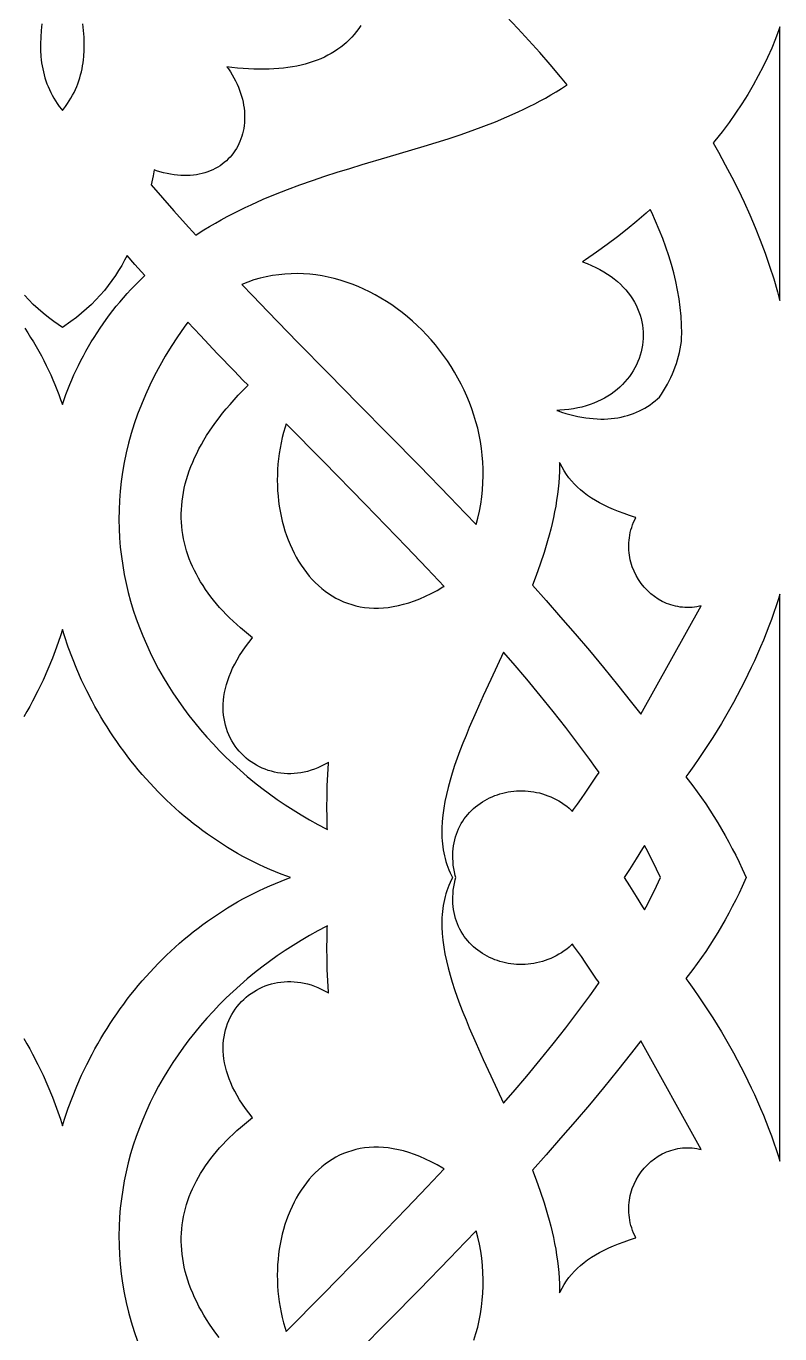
# Model space of a CAD drawing. Extents: x -340 to 340, y -265 to 265.
# Drawn here: x 258.5 to 289.8, y -18.9 to 35.4 of the extents above; entities that cross this region are included whole.
import ezdxf

# ---------------------------------------------------------------- set-up
doc = ezdxf.new("R2010")
doc.units = 0
doc.layers.add('LAYER_1', color=18, linetype='CONTINUOUS')

msp = doc.modelspace()

# ---------------------------------------------------------------- linework, layer by layer
at = {"layer": 'LAYER_1'}
for points in [[(259.147, 35.455), (259.118, 35.173), (259.1, 34.897), (259.092, 34.625), (259.095, 34.358), (259.111, 34.095), (259.124, 33.967), (259.14, 33.839), (259.16, 33.712), (259.184, 33.586), (259.211, 33.461), (259.242, 33.337), (259.277, 33.214), (259.316, 33.092), (259.359, 32.97), (259.407, 32.85), (259.459, 32.73), (259.515, 32.611), (259.576, 32.493), (259.643, 32.375), (259.714, 32.258), (259.79, 32.142), (259.872, 32.026), (259.959, 31.91), (260, 31.859), (260.041, 31.91), (260.129, 32.026), (260.21, 32.142), (260.286, 32.258), (260.358, 32.375), (260.424, 32.493), (260.485, 32.611), (260.542, 32.73), (260.594, 32.85), (260.641, 32.97), (260.685, 33.092), (260.724, 33.214), (260.758, 33.337), (260.789, 33.461), (260.817, 33.586), (260.84, 33.712), (260.86, 33.839), (260.876, 33.967), (260.889, 34.095), (260.905, 34.358), (260.908, 34.625), (260.9, 34.897), (260.882, 35.173), (260.854, 35.455)], [(272.402, 35.385), (272.314, 35.258), (272.222, 35.135), (272.124, 35.017), (272.022, 34.903), (271.914, 34.793), (271.802, 34.687), (271.685, 34.586), (271.563, 34.49), (271.436, 34.398), (271.304, 34.311), (271.168, 34.229), (271.027, 34.151), (270.882, 34.078), (270.731, 34.01), (270.577, 33.947), (270.418, 33.889), (270.254, 33.835), (270.086, 33.786), (269.914, 33.742), (269.737, 33.703), (269.556, 33.669), (269.371, 33.64), (269.181, 33.616), (268.987, 33.597), (268.788, 33.582), (268.585, 33.573), (268.378, 33.569), (268.166, 33.569), (267.951, 33.575), (267.73, 33.586), (267.506, 33.601), (267.277, 33.622), (267.044, 33.648), (266.833, 33.676), (266.894, 33.591), (266.977, 33.465), (267.054, 33.338), (267.126, 33.212), (267.193, 33.085), (267.254, 32.958), (267.309, 32.831), (267.359, 32.704), (267.404, 32.577), (267.443, 32.45), (267.477, 32.324), (267.506, 32.199), (267.529, 32.074), (267.547, 31.951), (267.56, 31.828), (267.568, 31.706), (267.571, 31.585), (267.569, 31.466), (267.562, 31.348), (267.55, 31.231), (267.533, 31.117), (267.512, 31.004), (267.485, 30.893), (267.454, 30.785), (267.418, 30.678), (267.377, 30.574), (267.332, 30.472), (267.282, 30.373), (267.228, 30.277), (267.169, 30.184), (267.106, 30.094), (267.038, 30.007), (266.967, 29.924), (266.891, 29.844), (266.811, 29.768), (266.727, 29.695), (266.639, 29.627), (266.548, 29.562), (266.452, 29.502), (266.353, 29.447), (266.251, 29.395), (266.145, 29.349), (266.035, 29.307), (265.923, 29.269), (265.807, 29.237), (265.688, 29.21), (265.566, 29.188), (265.442, 29.171), (265.314, 29.16), (265.184, 29.154), (265.051, 29.153), (264.916, 29.158), (264.778, 29.169), (264.638, 29.186), (264.495, 29.208), (264.35, 29.236), (264.203, 29.271), (264.054, 29.311), (263.903, 29.358), (263.818, 29.387), (263.77, 29.148), (263.688, 28.777), (264.16, 28.232), (264.636, 27.691), (265.118, 27.153), (265.544, 26.684), (265.637, 26.745), (265.876, 26.896), (266.116, 27.042), (266.358, 27.183), (266.601, 27.32), (266.846, 27.453), (267.092, 27.582), (267.339, 27.707), (267.588, 27.828), (267.838, 27.946), (268.34, 28.17), (268.847, 28.382), (269.356, 28.582), (269.869, 28.773), (270.383, 28.953), (270.9, 29.127), (271.417, 29.293), (271.934, 29.454), (272.452, 29.61), (273.485, 29.916), (274.511, 30.218), (275.021, 30.371), (275.527, 30.527), (276.029, 30.687), (276.527, 30.853), (277.02, 31.024), (277.507, 31.204), (277.989, 31.392), (278.464, 31.589), (278.933, 31.799), (279.163, 31.907), (279.393, 32.019), (279.62, 32.135), (279.845, 32.254), (280.068, 32.376), (280.289, 32.502), (280.508, 32.633), (280.724, 32.767), (280.938, 32.905), (280.969, 32.926), (280.693, 33.26), (280.265, 33.762), (279.825, 34.264), (279.375, 34.766), (278.915, 35.267), (278.445, 35.768)], [(258.436, 22.813), (258.56, 22.626), (258.681, 22.437), (258.798, 22.246), (258.912, 22.055), (259.022, 21.861), (259.128, 21.667), (259.231, 21.471), (259.33, 21.274), (259.426, 21.075), (259.518, 20.876), (259.607, 20.675), (259.692, 20.473), (259.774, 20.271), (259.852, 20.067), (259.927, 19.861), (260, 19.646), (260.073, 19.861), (260.148, 20.067), (260.226, 20.271), (260.308, 20.473), (260.393, 20.675), (260.482, 20.876), (260.574, 21.075), (260.67, 21.274), (260.769, 21.471), (260.872, 21.667), (260.978, 21.861), (261.088, 22.055), (261.202, 22.246), (261.319, 22.437), (261.44, 22.626), (261.564, 22.813), (261.692, 22.999), (261.824, 23.183), (261.959, 23.366), (262.098, 23.547), (262.241, 23.726), (262.388, 23.903), (262.538, 24.079), (262.692, 24.253), (262.85, 24.425), (263.012, 24.595), (263.177, 24.763), (263.346, 24.929), (263.426, 25.004), (263.016, 25.465), (262.689, 25.84), (262.587, 25.643), (262.465, 25.426), (262.337, 25.212), (262.201, 25), (262.057, 24.792), (261.905, 24.588), (261.744, 24.387), (261.574, 24.19), (261.396, 23.996), (261.207, 23.807), (261.009, 23.622), (260.801, 23.441), (260.582, 23.264), (260.352, 23.092), (260, 22.847), (259.648, 23.092), (259.418, 23.264), (259.199, 23.441), (258.991, 23.622), (258.793, 23.807), (258.604, 23.996), (258.425, 24.19)], [(258.401, -6.685), (258.525, -6.898), (258.645, -7.113), (258.762, -7.329), (258.987, -7.766), (259.199, -8.209), (259.398, -8.659), (259.584, -9.113), (259.757, -9.573), (259.916, -10.037), (260, -10.307), (260.084, -10.037), (260.244, -9.573), (260.416, -9.113), (260.602, -8.659), (260.801, -8.209), (261.013, -7.766), (261.238, -7.329), (261.355, -7.113), (261.475, -6.898), (261.599, -6.685), (261.725, -6.475), (261.855, -6.266), (261.987, -6.059), (262.123, -5.853), (262.261, -5.65), (262.403, -5.449), (262.548, -5.25), (262.695, -5.054), (262.845, -4.859), (262.999, -4.667), (263.155, -4.477), (263.314, -4.29), (263.476, -4.105), (263.641, -3.923), (263.808, -3.743), (263.979, -3.566), (264.152, -3.391), (264.328, -3.219), (264.506, -3.05), (264.687, -2.884), (264.871, -2.721), (265.058, -2.561), (265.247, -2.403), (265.439, -2.249), (265.634, -2.098), (265.831, -1.95), (266.03, -1.805), (266.232, -1.663), (266.437, -1.525), (266.644, -1.39), (266.854, -1.259), (267.066, -1.131), (267.28, -1.007), (267.497, -0.886), (267.717, -0.769), (267.938, -0.655), (268.162, -0.546), (268.389, -0.44), (268.617, -0.338), (268.848, -0.24), (269.081, -0.146), (269.317, -0.056), (269.469, -0.001), (269.317, 0.054), (269.081, 0.144), (268.848, 0.238), (268.617, 0.336), (268.389, 0.438), (268.162, 0.544), (267.938, 0.653), (267.717, 0.767), (267.497, 0.884), (267.28, 1.005), (267.066, 1.129), (266.854, 1.257), (266.644, 1.388), (266.437, 1.523), (266.232, 1.661), (266.03, 1.803), (265.831, 1.948), (265.634, 2.096), (265.439, 2.247), (265.247, 2.401), (265.058, 2.559), (264.871, 2.719), (264.687, 2.882), (264.506, 3.048), (264.328, 3.217), (264.152, 3.389), (263.979, 3.564), (263.808, 3.741), (263.641, 3.921), (263.476, 4.103), (263.314, 4.288), (263.155, 4.475), (262.999, 4.665), (262.845, 4.857), (262.695, 5.052), (262.548, 5.248), (262.403, 5.447), (262.261, 5.648), (262.123, 5.851), (261.987, 6.057), (261.855, 6.264), (261.725, 6.473), (261.599, 6.683), (261.475, 6.896), (261.355, 7.111), (261.238, 7.327), (261.013, 7.764), (260.801, 8.207), (260.602, 8.657), (260.416, 9.111), (260.244, 9.571), (260.084, 10.035), (260, 10.305), (259.916, 10.035), (259.757, 9.571), (259.584, 9.111), (259.398, 8.657), (259.199, 8.207), (258.987, 7.764), (258.762, 7.327), (258.645, 7.111), (258.525, 6.896), (258.401, 6.683)], [(266.508, -19.097), (266.369, -18.912), (266.237, -18.726), (266.111, -18.541), (265.992, -18.356), (265.879, -18.172), (265.773, -17.988), (265.673, -17.804), (265.58, -17.621), (265.493, -17.438), (265.413, -17.256), (265.339, -17.074), (265.271, -16.892), (265.21, -16.711), (265.155, -16.531), (265.106, -16.351), (265.064, -16.172), (265.028, -15.993), (264.998, -15.815), (264.974, -15.637), (264.956, -15.46), (264.945, -15.284), (264.94, -15.109), (264.94, -14.935), (264.947, -14.761), (264.96, -14.588), (264.979, -14.416), (265.004, -14.246), (265.034, -14.076), (265.07, -13.907), (265.113, -13.739), (265.161, -13.573), (265.214, -13.407), (265.273, -13.243), (265.338, -13.08), (265.408, -12.918), (265.484, -12.757), (265.565, -12.598), (265.652, -12.44), (265.744, -12.283), (265.841, -12.127), (265.943, -11.973), (266.05, -11.82), (266.163, -11.669), (266.281, -11.519), (266.403, -11.37), (266.531, -11.223), (266.663, -11.077), (266.801, -10.933), (266.943, -10.79), (267.09, -10.648), (267.241, -10.508), (267.398, -10.37), (267.559, -10.232), (267.725, -10.097), (267.895, -9.963), (267.899, -9.959), (267.884, -9.941), (267.738, -9.761), (267.603, -9.581), (267.478, -9.402), (267.362, -9.224), (267.256, -9.048), (267.16, -8.872), (267.073, -8.698), (266.995, -8.525), (266.926, -8.354), (266.866, -8.184), (266.815, -8.017), (266.772, -7.851), (266.737, -7.687), (266.711, -7.525), (266.693, -7.366), (266.682, -7.209), (266.68, -7.055), (266.685, -6.903), (266.697, -6.754), (266.716, -6.609), (266.743, -6.466), (266.776, -6.327), (266.816, -6.191), (266.862, -6.059), (266.915, -5.931), (266.973, -5.807), (267.037, -5.686), (267.107, -5.57), (267.183, -5.459), (267.263, -5.351), (267.348, -5.249), (267.438, -5.151), (267.533, -5.058), (267.632, -4.969), (267.735, -4.886), (267.841, -4.808), (267.952, -4.736), (268.066, -4.668), (268.183, -4.607), (268.303, -4.551), (268.426, -4.5), (268.552, -4.456), (268.68, -4.417), (268.81, -4.384), (268.942, -4.358), (269.076, -4.338), (269.212, -4.324), (269.349, -4.317), (269.487, -4.316), (269.626, -4.323), (269.766, -4.336), (269.906, -4.355), (270.047, -4.382), (270.187, -4.416), (270.328, -4.458), (270.468, -4.506), (270.607, -4.563), (270.746, -4.626), (270.884, -4.697), (271.02, -4.776), (271.059, -4.801), (271.055, -4.753), (271.025, -4.282), (271.004, -3.82), (270.992, -3.368), (270.989, -2.926), (270.993, -2.494), (271.005, -2.073), (271.008, -2.004), (270.955, -2.03), (270.604, -2.214), (270.258, -2.406), (269.917, -2.605), (269.581, -2.813), (269.25, -3.027), (268.924, -3.249), (268.603, -3.479), (268.288, -3.715), (267.98, -3.958), (267.677, -4.208), (267.38, -4.465), (267.09, -4.728), (266.807, -4.997), (266.531, -5.272), (266.261, -5.554), (265.999, -5.841), (265.744, -6.134), (265.497, -6.433), (265.258, -6.737), (265.027, -7.046), (264.804, -7.36), (264.589, -7.68), (264.383, -8.004), (264.186, -8.333), (263.997, -8.666), (263.818, -9.004), (263.648, -9.345), (263.488, -9.691), (263.337, -10.041), (263.197, -10.395), (263.066, -10.752), (262.946, -11.113), (262.836, -11.477), (262.737, -11.844), (262.648, -12.214), (262.571, -12.588), (262.505, -12.964), (262.45, -13.342), (262.407, -13.723), (262.376, -14.107), (262.356, -14.492), (262.349, -14.88), (262.354, -15.27), (262.372, -15.661), (262.402, -16.054), (262.445, -16.449), (262.501, -16.845), (262.571, -17.242), (262.654, -17.641), (262.751, -18.04), (262.862, -18.441), (262.987, -18.842), (263.126, -19.244)], [(277.096, -19.205), (277.177, -18.935), (277.249, -18.662), (277.312, -18.387), (277.365, -18.108), (277.408, -17.827), (277.441, -17.544), (277.464, -17.259), (277.477, -16.972), (277.478, -16.683), (277.469, -16.393), (277.449, -16.102), (277.418, -15.809), (277.375, -15.516), (277.32, -15.222), (277.253, -14.928), (277.183, -14.665), (276.732, -15.139), (276.099, -15.798), (274.831, -17.102), (273.564, -18.391), (272.298, -19.671)]]:
    msp.add_lwpolyline(points, dxfattribs=at)
for points in [[(289.8, 23.971), (289.8, 35.327), (289.759, 35.207), (289.616, 34.828), (289.46, 34.447), (289.29, 34.064), (289.105, 33.681), (288.906, 33.296), (288.693, 32.911), (288.464, 32.525), (288.221, 32.138), (287.962, 31.751), (287.688, 31.365), (287.398, 30.978), (287.094, 30.594), (287.03, 30.513), (287.253, 30.121), (287.533, 29.607), (287.803, 29.09), (288.063, 28.57), (288.311, 28.048), (288.548, 27.523), (288.772, 26.996), (288.985, 26.466), (289.184, 25.934), (289.371, 25.399), (289.544, 24.862), (289.704, 24.323), (289.778, 24.052)], [(280.537, 19.404), (280.561, 19.395), (280.736, 19.335), (280.908, 19.281), (281.079, 19.232), (281.247, 19.19), (281.413, 19.152), (281.576, 19.121), (281.738, 19.095), (281.897, 19.075), (282.053, 19.06), (282.207, 19.05), (282.358, 19.045), (282.507, 19.046), (282.654, 19.052), (282.797, 19.063), (282.938, 19.079), (283.076, 19.1), (283.212, 19.126), (283.345, 19.157), (283.475, 19.192), (283.602, 19.232), (283.726, 19.277), (283.848, 19.326), (283.967, 19.38), (284.083, 19.439), (284.196, 19.502), (284.306, 19.569), (284.413, 19.641), (284.517, 19.717), (284.618, 19.797), (284.716, 19.882), (284.798, 19.958), (284.879, 20.078), (284.967, 20.215), (285.05, 20.352), (285.128, 20.492), (285.202, 20.632), (285.271, 20.774), (285.336, 20.917), (285.396, 21.061), (285.451, 21.207), (285.503, 21.355), (285.549, 21.503), (285.592, 21.653), (285.63, 21.805), (285.663, 21.957), (285.693, 22.112), (285.716, 22.258), (285.721, 22.425), (285.723, 22.603), (285.716, 22.962), (285.695, 23.32), (285.661, 23.678), (285.614, 24.036), (285.554, 24.394), (285.481, 24.752), (285.396, 25.11), (285.299, 25.468), (285.19, 25.827), (285.069, 26.185), (284.937, 26.544), (284.794, 26.902), (284.64, 27.261), (284.476, 27.62), (284.416, 27.742), (284.243, 27.588), (283.859, 27.259), (283.462, 26.933), (283.05, 26.61), (282.624, 26.289), (282.183, 25.971), (281.726, 25.654), (281.603, 25.573), (281.796, 25.501), (281.98, 25.424), (282.157, 25.342), (282.326, 25.254), (282.487, 25.163), (282.641, 25.066), (282.787, 24.966), (282.925, 24.861), (283.056, 24.752), (283.179, 24.64), (283.294, 24.524), (283.402, 24.405), (283.502, 24.283), (283.595, 24.158), (283.68, 24.031), (283.758, 23.901), (283.828, 23.769), (283.89, 23.635), (283.945, 23.499), (283.993, 23.362), (284.033, 23.224), (284.066, 23.085), (284.092, 22.945), (284.11, 22.805), (284.121, 22.665), (284.125, 22.524), (284.122, 22.384), (284.111, 22.245), (284.094, 22.106), (284.07, 21.968), (284.038, 21.832), (284.001, 21.697), (283.956, 21.563), (283.904, 21.432), (283.846, 21.302), (283.782, 21.175), (283.711, 21.051), (283.633, 20.929), (283.55, 20.811), (283.46, 20.695), (283.363, 20.583), (283.261, 20.475), (283.152, 20.371), (283.038, 20.271), (282.918, 20.175), (282.791, 20.084), (282.659, 19.997), (282.522, 19.916), (282.378, 19.84), (282.23, 19.769), (282.075, 19.704), (281.916, 19.644), (281.751, 19.591), (281.581, 19.543), (281.406, 19.503), (281.225, 19.469), (281.04, 19.441), (280.85, 19.421), (280.655, 19.408)], [(276.099, 15.796), (276.732, 15.137), (277.183, 14.663), (277.253, 14.926), (277.32, 15.22), (277.375, 15.514), (277.418, 15.807), (277.449, 16.1), (277.469, 16.391), (277.478, 16.681), (277.477, 16.97), (277.464, 17.257), (277.441, 17.542), (277.408, 17.825), (277.365, 18.106), (277.312, 18.385), (277.249, 18.66), (277.177, 18.933), (277.096, 19.203), (277.006, 19.47), (276.907, 19.733), (276.8, 19.992), (276.685, 20.248), (276.561, 20.499), (276.43, 20.746), (276.292, 20.988), (276.145, 21.226), (275.992, 21.458), (275.832, 21.686), (275.665, 21.908), (275.492, 22.124), (275.313, 22.334), (275.128, 22.539), (274.937, 22.737), (274.74, 22.928), (274.538, 23.113), (274.331, 23.291), (274.12, 23.462), (273.904, 23.626), (273.683, 23.781), (273.459, 23.93), (273.23, 24.07), (272.998, 24.202), (272.763, 24.326), (272.524, 24.441), (272.283, 24.547), (272.039, 24.644), (271.792, 24.732), (271.543, 24.811), (271.293, 24.88), (271.04, 24.939), (270.786, 24.989), (270.531, 25.028), (270.275, 25.057), (270.017, 25.075), (269.76, 25.083), (269.501, 25.08), (269.243, 25.065), (268.984, 25.04), (268.726, 25.002), (268.467, 24.953), (268.21, 24.892), (267.953, 24.819), (267.697, 24.734), (267.448, 24.638), (267.907, 24.155), (268.528, 23.508), (269.779, 22.223), (271.036, 20.945), (272.298, 19.669), (273.564, 18.389), (274.831, 17.1)], [(271.025, 4.28), (271.055, 4.751), (271.059, 4.799), (271.02, 4.774), (270.884, 4.695), (270.746, 4.624), (270.607, 4.561), (270.468, 4.504), (270.328, 4.456), (270.187, 4.414), (270.047, 4.38), (269.906, 4.353), (269.766, 4.334), (269.626, 4.321), (269.487, 4.314), (269.349, 4.315), (269.212, 4.322), (269.076, 4.336), (268.942, 4.356), (268.81, 4.382), (268.68, 4.415), (268.552, 4.454), (268.426, 4.498), (268.303, 4.549), (268.183, 4.605), (268.066, 4.666), (267.952, 4.734), (267.841, 4.806), (267.735, 4.884), (267.632, 4.967), (267.533, 5.056), (267.438, 5.149), (267.348, 5.247), (267.263, 5.349), (267.183, 5.457), (267.107, 5.568), (267.037, 5.684), (266.973, 5.805), (266.915, 5.929), (266.862, 6.057), (266.816, 6.189), (266.776, 6.325), (266.743, 6.464), (266.716, 6.607), (266.697, 6.752), (266.685, 6.901), (266.68, 7.053), (266.682, 7.207), (266.693, 7.364), (266.711, 7.523), (266.737, 7.685), (266.772, 7.849), (266.815, 8.015), (266.866, 8.182), (266.926, 8.352), (266.995, 8.523), (267.073, 8.696), (267.16, 8.87), (267.256, 9.046), (267.362, 9.222), (267.478, 9.4), (267.603, 9.579), (267.738, 9.759), (267.884, 9.939), (267.899, 9.957), (267.895, 9.961), (267.725, 10.095), (267.559, 10.23), (267.398, 10.368), (267.241, 10.506), (267.09, 10.646), (266.943, 10.788), (266.801, 10.931), (266.663, 11.075), (266.531, 11.221), (266.403, 11.368), (266.281, 11.517), (266.163, 11.667), (266.05, 11.818), (265.943, 11.971), (265.841, 12.125), (265.744, 12.281), (265.652, 12.438), (265.565, 12.596), (265.484, 12.755), (265.408, 12.916), (265.338, 13.078), (265.273, 13.241), (265.214, 13.405), (265.161, 13.571), (265.113, 13.737), (265.07, 13.905), (265.034, 14.074), (265.004, 14.244), (264.979, 14.414), (264.96, 14.586), (264.947, 14.759), (264.94, 14.933), (264.94, 15.107), (264.945, 15.282), (264.956, 15.458), (264.974, 15.635), (264.998, 15.813), (265.028, 15.991), (265.064, 16.17), (265.106, 16.349), (265.155, 16.529), (265.21, 16.709), (265.271, 16.89), (265.339, 17.072), (265.413, 17.254), (265.493, 17.436), (265.58, 17.619), (265.673, 17.802), (265.773, 17.986), (265.879, 18.17), (265.992, 18.354), (266.111, 18.539), (266.237, 18.724), (266.369, 18.91), (266.508, 19.095), (266.654, 19.282), (266.807, 19.468), (266.966, 19.655), (267.132, 19.842), (267.305, 20.029), (267.484, 20.216), (267.671, 20.404), (267.717, 20.449), (267.502, 20.664), (267.144, 21.028), (266.434, 21.766), (265.734, 22.507), (265.208, 23.069), (265.056, 22.862), (264.779, 22.461), (264.518, 22.059), (264.273, 21.657), (264.043, 21.254), (263.83, 20.852), (263.631, 20.449), (263.448, 20.046), (263.28, 19.644), (263.126, 19.242), (262.987, 18.84), (262.862, 18.439), (262.751, 18.038), (262.654, 17.639), (262.571, 17.24), (262.501, 16.843), (262.445, 16.447), (262.402, 16.052), (262.372, 15.659), (262.354, 15.268), (262.349, 14.878), (262.356, 14.49), (262.376, 14.105), (262.407, 13.721), (262.45, 13.34), (262.505, 12.962), (262.571, 12.586), (262.648, 12.212), (262.737, 11.842), (262.836, 11.475), (262.946, 11.111), (263.066, 10.75), (263.197, 10.393), (263.337, 10.039), (263.488, 9.689), (263.648, 9.343), (263.818, 9.002), (263.997, 8.664), (264.186, 8.331), (264.383, 8.002), (264.589, 7.678), (264.804, 7.358), (265.027, 7.044), (265.258, 6.735), (265.497, 6.431), (265.744, 6.132), (265.999, 5.839), (266.261, 5.552), (266.531, 5.27), (266.807, 4.995), (267.09, 4.726), (267.38, 4.463), (267.677, 4.206), (267.98, 3.956), (268.288, 3.713), (268.603, 3.477), (268.924, 3.247), (269.25, 3.025), (269.581, 2.811), (269.917, 2.603), (270.258, 2.404), (270.604, 2.212), (270.955, 2.028), (271.008, 2.002), (271.005, 2.071), (270.993, 2.492), (270.989, 2.924), (270.992, 3.366), (271.004, 3.818)], [(272.575, 15.512), (270.841, 17.277), (269.298, 18.843), (269.254, 18.709), (269.191, 18.49), (269.134, 18.271), (269.085, 18.051), (269.042, 17.83), (269.007, 17.609), (268.978, 17.387), (268.955, 17.166), (268.94, 16.945), (268.931, 16.724), (268.928, 16.504), (268.932, 16.286), (268.942, 16.069), (268.959, 15.853), (268.982, 15.639), (269.011, 15.427), (269.046, 15.218), (269.087, 15.011), (269.134, 14.807), (269.187, 14.606), (269.246, 14.408), (269.31, 14.214), (269.381, 14.024), (269.456, 13.838), (269.538, 13.656), (269.624, 13.479), (269.716, 13.306), (269.814, 13.139), (269.916, 12.977), (270.023, 12.821), (270.136, 12.67), (270.253, 12.526), (270.375, 12.387), (270.502, 12.255), (270.634, 12.13), (270.77, 12.012), (270.911, 11.9), (271.056, 11.796), (271.205, 11.7), (271.359, 11.611), (271.517, 11.53), (271.679, 11.457), (271.846, 11.393), (272.017, 11.337), (272.192, 11.289), (272.371, 11.251), (272.555, 11.222), (272.742, 11.202), (272.934, 11.192), (273.131, 11.192), (273.331, 11.202), (273.536, 11.222), (273.745, 11.254), (273.958, 11.296), (274.175, 11.35), (274.396, 11.416), (274.621, 11.493), (274.851, 11.583), (275.084, 11.685), (275.321, 11.8), (275.562, 11.928), (275.806, 12.07), (275.851, 12.097), (275.154, 12.839), (274.295, 13.74), (273.436, 14.63)], [(286.534, 11.288), (286.459, 11.27), (286.357, 11.249), (286.255, 11.234), (286.153, 11.223), (286.052, 11.217), (285.952, 11.215), (285.852, 11.218), (285.753, 11.225), (285.656, 11.237), (285.559, 11.253), (285.463, 11.272), (285.369, 11.296), (285.275, 11.324), (285.184, 11.355), (285.094, 11.391), (285.005, 11.429), (284.917, 11.472), (284.75, 11.566), (284.59, 11.673), (284.438, 11.792), (284.296, 11.923), (284.163, 12.064), (284.041, 12.215), (283.93, 12.376), (283.83, 12.545), (283.744, 12.722), (283.671, 12.904), (283.639, 13), (283.611, 13.096), (283.587, 13.193), (283.566, 13.292), (283.549, 13.392), (283.537, 13.493), (283.528, 13.595), (283.524, 13.698), (283.523, 13.802), (283.527, 13.907), (283.536, 14.012), (283.549, 14.118), (283.566, 14.224), (283.589, 14.331), (283.615, 14.438), (283.647, 14.545), (283.684, 14.651), (283.725, 14.758), (283.772, 14.864), (283.816, 14.955), (283.803, 14.959), (283.56, 15.037), (283.327, 15.117), (283.105, 15.2), (282.893, 15.286), (282.69, 15.375), (282.497, 15.467), (282.313, 15.562), (282.139, 15.661), (281.973, 15.764), (281.815, 15.872), (281.666, 15.983), (281.526, 16.099), (281.393, 16.219), (281.268, 16.344), (281.151, 16.474), (281.041, 16.608), (280.938, 16.748), (280.843, 16.892), (280.754, 17.041), (280.672, 17.196), (280.651, 17.24), (280.652, 17.105), (280.646, 16.867), (280.634, 16.628), (280.617, 16.39), (280.593, 16.15), (280.564, 15.91), (280.529, 15.67), (280.49, 15.43), (280.445, 15.19), (280.395, 14.949), (280.341, 14.708), (280.282, 14.468), (280.219, 14.227), (280.152, 13.985), (280.006, 13.504), (279.847, 13.023), (279.675, 12.542), (279.522, 12.14), (280.092, 11.505), (280.695, 10.822), (281.294, 10.13), (281.888, 9.431), (282.477, 8.723), (283.061, 8.006), (283.64, 7.279), (284.025, 6.782)], [(287.218, 2.28), (287.376, 2.015), (287.53, 1.746), (287.68, 1.475), (287.825, 1.202), (287.967, 0.926), (288.104, 0.647), (288.237, 0.365), (288.404, -0.001), (288.237, -0.367), (288.104, -0.649), (287.967, -0.928), (287.825, -1.204), (287.68, -1.477), (287.53, -1.748), (287.376, -2.017), (287.218, -2.282), (287.056, -2.545), (286.889, -2.805), (286.719, -3.063), (286.544, -3.317), (286.364, -3.569), (286.18, -3.818), (285.992, -4.064), (285.894, -4.186), (286.018, -4.357), (286.227, -4.651), (286.431, -4.945), (286.629, -5.238), (286.822, -5.531), (287.01, -5.823), (287.193, -6.115), (287.37, -6.407), (287.543, -6.698), (287.711, -6.988), (287.873, -7.278), (288.031, -7.568), (288.184, -7.857), (288.332, -8.146), (288.475, -8.435), (288.613, -8.723), (288.746, -9.01), (288.875, -9.297), (288.999, -9.584), (289.118, -9.87), (289.233, -10.155), (289.343, -10.44), (289.448, -10.725), (289.549, -11.009), (289.645, -11.293), (289.737, -11.576), (289.8, -11.78), (289.8, -0.001), (289.8, 11.778), (289.737, 11.574), (289.645, 11.291), (289.549, 11.007), (289.448, 10.723), (289.343, 10.438), (289.233, 10.153), (289.118, 9.868), (288.999, 9.582), (288.875, 9.295), (288.746, 9.008), (288.613, 8.721), (288.475, 8.433), (288.332, 8.144), (288.184, 7.855), (288.031, 7.566), (287.873, 7.276), (287.711, 6.986), (287.543, 6.696), (287.37, 6.405), (287.193, 6.113), (287.01, 5.821), (286.822, 5.529), (286.629, 5.236), (286.431, 4.943), (286.227, 4.649), (286.018, 4.355), (285.894, 4.184), (285.992, 4.062), (286.18, 3.816), (286.364, 3.567), (286.544, 3.315), (286.719, 3.061), (286.889, 2.803), (287.056, 2.543)], [(277.184, -6.887), (277.484, -7.552), (277.796, -8.227), (278.325, -9.368), (278.725, -8.908), (279.295, -8.239), (279.85, -7.571), (280.389, -6.905), (280.911, -6.24), (281.416, -5.575), (281.662, -5.243), (281.903, -4.911), (282.139, -4.579), (282.292, -4.361), (282.191, -4.216), (282.023, -3.969), (281.713, -3.506), (281.561, -3.282), (281.402, -3.056), (281.232, -2.827), (281.183, -2.764), (281.153, -2.793), (281.051, -2.882), (280.947, -2.965), (280.841, -3.044), (280.733, -3.117), (280.623, -3.185), (280.512, -3.247), (280.399, -3.305), (280.285, -3.357), (280.169, -3.405), (280.053, -3.447), (279.935, -3.484), (279.817, -3.517), (279.699, -3.544), (279.58, -3.567), (279.46, -3.585), (279.341, -3.598), (279.222, -3.607), (279.103, -3.611), (278.984, -3.61), (278.866, -3.605), (278.749, -3.596), (278.632, -3.582), (278.516, -3.563), (278.402, -3.541), (278.288, -3.514), (278.176, -3.482), (278.066, -3.447), (277.957, -3.407), (277.85, -3.363), (277.745, -3.316), (277.642, -3.264), (277.542, -3.208), (277.443, -3.148), (277.348, -3.085), (277.255, -3.017), (277.165, -2.946), (277.078, -2.871), (276.994, -2.792), (276.913, -2.709), (276.836, -2.623), (276.763, -2.533), (276.693, -2.44), (276.628, -2.343), (276.567, -2.243), (276.51, -2.14), (276.458, -2.033), (276.41, -1.923), (276.367, -1.81), (276.329, -1.694), (276.297, -1.574), (276.269, -1.452), (276.247, -1.328), (276.231, -1.2), (276.221, -1.07), (276.216, -0.938), (276.217, -0.803), (276.225, -0.665), (276.238, -0.526), (276.258, -0.384), (276.285, -0.24), (276.318, -0.094), (276.343, -0.001), (276.318, 0.092), (276.285, 0.238), (276.258, 0.382), (276.238, 0.524), (276.225, 0.663), (276.217, 0.801), (276.216, 0.936), (276.221, 1.068), (276.231, 1.198), (276.247, 1.326), (276.269, 1.45), (276.297, 1.572), (276.329, 1.692), (276.367, 1.808), (276.41, 1.921), (276.458, 2.031), (276.51, 2.138), (276.567, 2.241), (276.628, 2.341), (276.693, 2.438), (276.763, 2.531), (276.836, 2.621), (276.913, 2.707), (276.994, 2.79), (277.078, 2.869), (277.165, 2.944), (277.255, 3.015), (277.348, 3.083), (277.443, 3.146), (277.542, 3.206), (277.642, 3.262), (277.745, 3.314), (277.85, 3.361), (277.957, 3.405), (278.066, 3.445), (278.176, 3.48), (278.288, 3.512), (278.402, 3.539), (278.516, 3.561), (278.632, 3.58), (278.749, 3.594), (278.866, 3.603), (278.984, 3.608), (279.103, 3.609), (279.222, 3.605), (279.341, 3.596), (279.46, 3.583), (279.58, 3.565), (279.699, 3.542), (279.817, 3.515), (279.935, 3.482), (280.053, 3.445), (280.169, 3.403), (280.285, 3.355), (280.399, 3.303), (280.512, 3.245), (280.623, 3.183), (280.733, 3.115), (280.841, 3.042), (280.947, 2.963), (281.051, 2.88), (281.153, 2.791), (281.183, 2.762), (281.232, 2.825), (281.402, 3.054), (281.561, 3.28), (281.713, 3.504), (282.023, 3.967), (282.191, 4.214), (282.292, 4.359), (282.139, 4.577), (281.903, 4.909), (281.662, 5.241), (281.416, 5.573), (280.911, 6.238), (280.389, 6.903), (279.85, 7.569), (279.295, 8.237), (278.725, 8.906), (278.325, 9.366), (277.796, 8.225), (277.484, 7.55), (277.184, 6.885), (276.9, 6.23), (276.766, 5.908), (276.637, 5.588), (276.515, 5.272), (276.399, 4.959), (276.292, 4.65), (276.192, 4.344), (276.102, 4.043), (276.02, 3.745), (275.949, 3.452), (275.888, 3.163), (275.838, 2.879), (275.8, 2.6), (275.774, 2.325), (275.76, 2.056), (275.759, 1.79), (275.764, 1.661), (275.772, 1.533), (275.784, 1.405), (275.799, 1.279), (275.818, 1.154), (275.841, 1.031), (275.867, 0.908), (275.897, 0.788), (275.931, 0.668), (275.97, 0.55), (276.012, 0.433), (276.058, 0.318), (276.108, 0.203), (276.206, -0.001), (276.108, -0.205), (276.058, -0.32), (276.012, -0.435), (275.97, -0.552), (275.931, -0.67), (275.897, -0.79), (275.867, -0.91), (275.841, -1.033), (275.818, -1.156), (275.799, -1.281), (275.784, -1.407), (275.772, -1.535), (275.764, -1.663), (275.759, -1.792), (275.76, -2.058), (275.774, -2.327), (275.8, -2.602), (275.838, -2.881), (275.888, -3.165), (275.949, -3.454), (276.02, -3.747), (276.102, -4.045), (276.192, -4.346), (276.292, -4.652), (276.399, -4.961), (276.515, -5.274), (276.637, -5.59), (276.766, -5.91), (276.9, -6.232)], [(284.242, -1.208), (284.466, -0.777), (284.679, -0.348), (284.842, -0.001), (284.679, 0.346), (284.466, 0.775), (284.242, 1.206), (284.173, 1.333), (284.1, 1.211), (283.833, 0.779), (283.553, 0.338), (283.334, -0.001), (283.553, -0.34), (283.833, -0.781), (284.1, -1.213), (284.173, -1.335)], [(280.651, -17.242), (280.672, -17.198), (280.754, -17.043), (280.843, -16.894), (280.938, -16.75), (281.041, -16.61), (281.151, -16.476), (281.268, -16.346), (281.393, -16.221), (281.526, -16.101), (281.666, -15.985), (281.815, -15.874), (281.973, -15.766), (282.139, -15.663), (282.313, -15.564), (282.497, -15.469), (282.69, -15.377), (282.893, -15.288), (283.105, -15.202), (283.327, -15.119), (283.56, -15.039), (283.803, -14.961), (283.816, -14.957), (283.772, -14.866), (283.725, -14.76), (283.684, -14.653), (283.647, -14.547), (283.615, -14.44), (283.589, -14.333), (283.566, -14.226), (283.549, -14.12), (283.536, -14.014), (283.527, -13.909), (283.523, -13.804), (283.524, -13.7), (283.528, -13.597), (283.537, -13.495), (283.549, -13.394), (283.566, -13.294), (283.587, -13.195), (283.611, -13.098), (283.639, -13.002), (283.671, -12.906), (283.744, -12.724), (283.83, -12.547), (283.93, -12.378), (284.041, -12.217), (284.163, -12.066), (284.296, -11.925), (284.438, -11.794), (284.59, -11.675), (284.75, -11.568), (284.917, -11.474), (285.005, -11.431), (285.094, -11.393), (285.184, -11.357), (285.275, -11.326), (285.369, -11.298), (285.463, -11.274), (285.559, -11.255), (285.656, -11.239), (285.753, -11.227), (285.852, -11.22), (285.952, -11.217), (286.052, -11.219), (286.153, -11.225), (286.255, -11.236), (286.357, -11.251), (286.459, -11.272), (286.534, -11.29), (284.025, -6.784), (283.64, -7.281), (283.061, -8.008), (282.477, -8.725), (281.888, -9.433), (281.294, -10.132), (280.695, -10.824), (280.092, -11.507), (279.522, -12.142), (279.675, -12.544), (279.847, -13.025), (280.006, -13.506), (280.152, -13.987), (280.219, -14.229), (280.282, -14.47), (280.341, -14.71), (280.395, -14.951), (280.445, -15.192), (280.49, -15.432), (280.529, -15.672), (280.564, -15.912), (280.593, -16.152), (280.617, -16.392), (280.634, -16.63), (280.646, -16.869), (280.652, -17.107)], [(274.295, -13.742), (275.154, -12.841), (275.851, -12.099), (275.806, -12.072), (275.562, -11.93), (275.321, -11.802), (275.084, -11.687), (274.851, -11.585), (274.621, -11.495), (274.396, -11.418), (274.175, -11.352), (273.958, -11.298), (273.745, -11.256), (273.536, -11.224), (273.331, -11.204), (273.131, -11.194), (272.934, -11.194), (272.742, -11.204), (272.555, -11.224), (272.371, -11.253), (272.192, -11.291), (272.017, -11.339), (271.846, -11.395), (271.679, -11.459), (271.517, -11.532), (271.359, -11.613), (271.205, -11.702), (271.056, -11.798), (270.911, -11.902), (270.77, -12.014), (270.634, -12.132), (270.502, -12.257), (270.375, -12.389), (270.253, -12.528), (270.136, -12.672), (270.023, -12.823), (269.916, -12.979), (269.814, -13.141), (269.716, -13.308), (269.624, -13.481), (269.538, -13.658), (269.456, -13.84), (269.381, -14.026), (269.31, -14.216), (269.246, -14.41), (269.187, -14.608), (269.134, -14.809), (269.087, -15.013), (269.046, -15.22), (269.011, -15.429), (268.982, -15.641), (268.959, -15.855), (268.942, -16.071), (268.932, -16.288), (268.928, -16.506), (268.931, -16.726), (268.94, -16.947), (268.955, -17.168), (268.978, -17.389), (269.007, -17.611), (269.042, -17.832), (269.085, -18.053), (269.134, -18.273), (269.191, -18.492), (269.254, -18.711), (269.298, -18.845), (270.841, -17.279), (272.575, -15.514), (273.436, -14.632)]]:
    msp.add_lwpolyline(points, close=True, dxfattribs=at)

doc.saveas('drawing.dxf')
